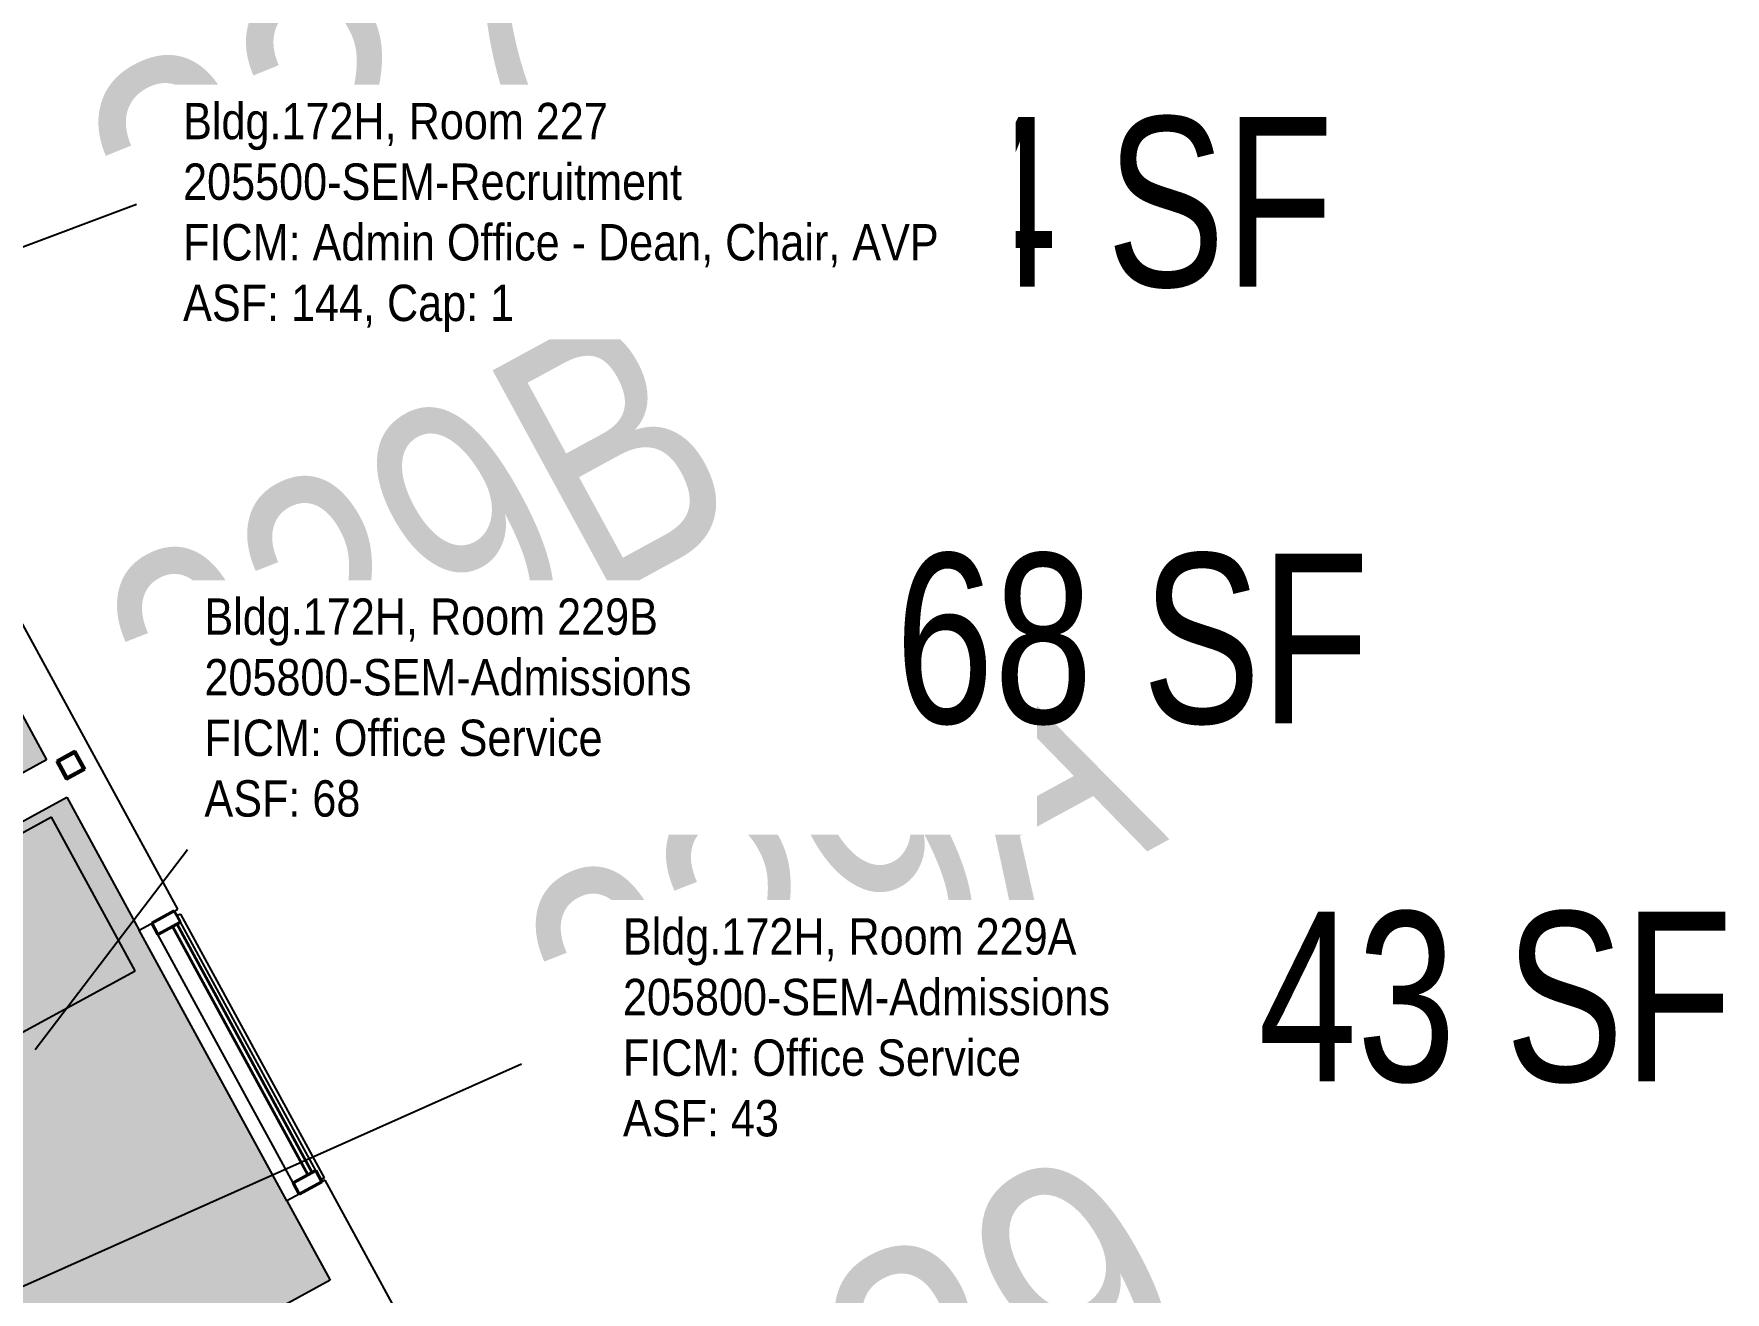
# Model space of a CAD drawing. Header units: inches. Extents: x 69230737 to 69232197, y 27661778 to 27663538.
# Drawn here: x 69231571.5 to 69231900.5, y 27662849.4 to 27663094.2 of the extents above; entities that cross this region are included whole.
import ezdxf
from ezdxf.enums import TextEntityAlignment as Align

# ---------------------------------------------------------------- set-up
doc = ezdxf.new("R2010")
doc.units = ezdxf.units.IN
doc.header["$LTSCALE"] = 100
doc.header["$MEASUREMENT"] = 0
for name, color, linetype in [('A-COLS', 5, 'CONTINUOUS'), ('A-GLAZ', 1, 'CONTINUOUS'), ('A-IDEN-VNUM', 4, 'CONTINUOUS'), ('A-WALL', 5, 'CONTINUOUS'), ('AREA-TEXT', 3, 'CONTINUOUS'), ('I-FURN', 2, 'CONTINUOUS'), ('Rooms-Category-Color', 7, 'CONTINUOUS'), ('Rooms-College-Color', 7, 'CONTINUOUS'), ('Rooms-Department-Color', 7, 'CONTINUOUS'), ('Rooms-Division-Color', 7, 'CONTINUOUS'), ('Rooms-Information', 7, 'CONTINUOUS')]:
    doc.layers.add(name, color=color, linetype=linetype)
doc.styles.add('CP_AREA', font='arial.ttf', dxfattribs={"height": 15})
doc.styles.add('CP_ROOMVNUMBER', font='arial.ttf', dxfattribs={"width": 0.85, "height": 0.075})

# ---------------------------------------------------------------- blocks, each defined once
blk = doc.blocks.new('REF - REF-1482178-Dependent - LEVEL 2A')
at = {"layer": 'I-FURN'}
for p, q in [((34, 32), (0, 32)), ((0, 32), (0, 0)), ((34, 0), (34, 32)), ((0, 0), (34, 0))]:
    blk.add_line(p, q, dxfattribs=at)
blk = doc.blocks.new('System Panel - Glazed-2267164-Dependent - LEVEL 2A')
at = {"layer": 'A-GLAZ', "lineweight": 35}
for p, q in [((27.5, 1.75), (-27.5, 1.75)), ((-27.5, 1.75), (-27.5, 0.75)), ((-27.5, 0.75), (27.5, 0.75)), ((27.5, 0.75), (27.5, 1.75))]:
    blk.add_line(p, q, dxfattribs=at)
blk = doc.blocks.new('Rectangular Mullion - Rectangular Mullion 1-1490768-Dependent - LEVEL 2A')
at = {"layer": 'A-GLAZ', "lineweight": 40}
for p, q in [((0, 2.5), (-2.5, 2.5)), ((-2.5, 2.5), (-2.5, -2.5)), ((0, -2.5), (0, 2.5)), ((-2.5, -2.5), (0, -2.5))]:
    blk.add_line(p, q, dxfattribs=at)
blk = doc.blocks.new('Rectangular Mullion - Rectangular Mullion 1-1491073-Dependent - LEVEL 2A')
at = {"layer": 'A-GLAZ', "lineweight": 40}
for p, q in [((-2.5, 2.5), (0, 2.5)), ((-2.5, -2.5), (-2.5, 2.5)), ((0, 2.5), (0, -2.5)), ((0, -2.5), (-2.5, -2.5))]:
    blk.add_line(p, q, dxfattribs=at)
blk = doc.blocks.new('Rectangular Mullion - Rectangular Mullion 1-2267163-Dependent - LEVEL 2A')
at = {"layer": 'A-GLAZ'}
for p, q in [((279.19, 2000.31), (224.19, 2000.31)), ((279.19, 1995.31), (224.19, 1995.31))]:
    blk.add_line(p, q, dxfattribs=at)
blk = doc.blocks.new('HSS-Hollow Structural Section-Column - HSS4X4X1_4-V7-Dependent - LEVEL 2A')
at = {"layer": 'A-COLS', "lineweight": 5}
h = blk.add_hatch(dxfattribs=at)
h.set_pattern_fill('FP_5', color=256, style=0, pattern_type=2)
h.set_pattern_definition([(45, (-605.236, -1996.183), (-9.503515, 9.503515), []), (45, (-605.236, -1981.783), (-9.503515, 9.503515), [])])
h.paths.add_polyline_path([(-2, -2), (2, -2), (2, 2), (-2, 2)], flags=0)
h.paths.add_polyline_path([(1.77, -1.77), (-1.77, -1.77), (-1.77, 1.77), (1.77, 1.77)], flags=0)
at = {"layer": 'A-COLS', "lineweight": 50}
for p, q in [((-2, 2), (-2, -2)), ((-2, 2), (2, 2)), ((2, 2), (2, -2)), ((-2, -2), (2, -2))]:
    blk.add_line(p, q, dxfattribs=at)
at = {"layer": 'A-COLS', "lineweight": 35}
for p, q in [((2, 2), (-2, 2)), ((-2, 2), (-2, -2)), ((-1.77, -1.77), (-1.77, 1.77)), ((-1.77, 1.77), (1.77, 1.77)), ((1.77, 1.77), (1.77, -1.77)), ((2, -2), (2, 2)), ((-2, -2), (2, -2)), ((1.77, -1.77), (-1.77, -1.77))]:
    blk.add_line(p, q, dxfattribs=at)

msp = doc.modelspace()

# ---------------------------------------------------------------- hatches: boundary and pattern name
at = {"layer": 'Rooms-Category-Color', "true_color": 0xfa9ba3}
for points in [[(69231574, 27662952.96), (69231508.13, 27663073.91), (69231375.48, 27663001.67), (69231441.35, 27662880.72), (69231491.96, 27662908.28)], [(69231629.12, 27662851.75), (69231577.95, 27662945.72), (69231499.09, 27662902.77), (69231517.41, 27662869.12), (69231511.92, 27662866.14), (69231530.63, 27662831.78), (69231536.12, 27662834.76), (69231550.26, 27662808.8)]]:
    msp.add_hatch(color=241, dxfattribs=at).paths.add_polyline_path(points)
at = {"layer": 'Rooms-College-Color', "true_color": 0x80bc67}
for points in [[(69231574, 27662952.96), (69231508.13, 27663073.91), (69231375.48, 27663001.67), (69231441.35, 27662880.72), (69231491.96, 27662908.28)], [(69231629.12, 27662851.75), (69231577.95, 27662945.72), (69231499.09, 27662902.77), (69231517.41, 27662869.12), (69231511.92, 27662866.14), (69231530.63, 27662831.78), (69231536.12, 27662834.76), (69231550.26, 27662808.8)]]:
    msp.add_hatch(color=83, dxfattribs=at).paths.add_polyline_path(points)
at = {"layer": 'Rooms-Department-Color', "true_color": 0x003fff}
for points in [[(69231574, 27662952.96), (69231508.13, 27663073.91), (69231375.48, 27663001.67), (69231441.35, 27662880.72), (69231491.96, 27662908.28)], [(69231629.12, 27662851.75), (69231577.95, 27662945.72), (69231499.09, 27662902.77), (69231517.41, 27662869.12), (69231511.92, 27662866.14), (69231530.63, 27662831.78), (69231536.12, 27662834.76), (69231550.26, 27662808.8)]]:
    msp.add_hatch(color=160, dxfattribs=at).paths.add_polyline_path(points)
at = {"layer": 'Rooms-Division-Color', "true_color": 0x003fff}
for points in [[(69231574, 27662952.96), (69231508.13, 27663073.91), (69231375.48, 27663001.67), (69231441.35, 27662880.72), (69231491.96, 27662908.28)], [(69231629.12, 27662851.75), (69231577.95, 27662945.72), (69231499.09, 27662902.77), (69231517.41, 27662869.12), (69231511.92, 27662866.14), (69231530.63, 27662831.78), (69231536.12, 27662834.76), (69231550.26, 27662808.8)]]:
    msp.add_hatch(color=160, dxfattribs=at).paths.add_polyline_path(points)

# ---------------------------------------------------------------- linework, layer by layer
at = {"layer": 'A-IDEN-VNUM'}
msp.add_lwpolyline([(69231591.48, 27663060.98), (69231467.89, 27663014.66)], dxfattribs=at)
at = {"layer": 'A-IDEN-VNUM', "lineweight": -3}
for points in [[(69231601.38, 27662935.5), (69231571.77, 27662896.56)], [(69231666.39, 27662893.76), (69231512.03, 27662825.02)]]:
    msp.add_lwpolyline(points, dxfattribs=at)
at = {"layer": 'A-WALL', "lineweight": -3}
for p, q in [((69231599.49, 27662923.94), (69231561.43, 27662993.82)), ((69231553.96, 27662989.76), (69231574, 27662952.96)), ((69231574, 27662952.96), (69231441.35, 27662880.72)), ((69231499.09, 27662902.77), (69231577.95, 27662945.72)), ((69231577.95, 27662945.72), (69231592.02, 27662919.88)), ((69231592.02, 27662919.88), (69231599.49, 27662923.94)), ((69231600.01, 27662922.98), (69231599.35, 27662922.62)), ((69231600.01, 27662922.98), (69231627.96, 27662871.66)), ((69231620.72, 27662867.18), (69231592.02, 27662919.88)), ((69231628.18, 27662871.25), (69231620.72, 27662867.18)), ((69231627.96, 27662871.66), (69231627.3, 27662871.3)), ((69231665.79, 27662802.19), (69231628.18, 27662871.25)), ((69231620.72, 27662867.18), (69231629.12, 27662851.75)), ((69231629.12, 27662851.75), (69231550.26, 27662808.8))]:
    msp.add_line(p, q, dxfattribs=at)

# ---------------------------------------------------------------- block references
at = {"layer": 'A-COLS', "lineweight": -3, "rotation": 298.572355619278}
msp.add_blockref('HSS-Hollow Structural Section-Column - HSS4X4X1_4-V7-Dependent - LEVEL 2A', (69231578.68, 27662951.95), dxfattribs=at)
at = {"layer": 'A-GLAZ', "lineweight": -3}
for name, p, rotation in [('Rectangular Mullion - Rectangular Mullion 1-1490768-Dependent - LEVEL 2A', (69231596.63, 27662922.39), 118.572355619278), ('Rectangular Mullion - Rectangular Mullion 1-2267163-Dependent - LEVEL 2A', (69229736.1, 27662161.59), 298.572355619278), ('System Panel - Glazed-2267164-Dependent - LEVEL 2A', (69231610.98, 27662896.04), 298.572355619278)]:
    msp.add_blockref(name, p, dxfattribs=dict(at, rotation=rotation))
at = {"layer": 'A-GLAZ', "lineweight": -3, "extrusion": (0, 0, -1), "rotation": 241.4276443807219}
msp.add_blockref('Rectangular Mullion - Rectangular Mullion 1-1491073-Dependent - LEVEL 2A', (-69231625.33, 27662869.69), dxfattribs=at)
at = {"layer": 'I-FURN', "lineweight": -3, "rotation": 118.572355619278}
msp.add_blockref('REF - REF-1482178-Dependent - LEVEL 2A', (69231591.19, 27662911.94), dxfattribs=at)

# ---------------------------------------------------------------- texts
at = {"layer": 'A-IDEN-VNUM', "lineweight": -3, "style": 'CP_ROOMVNUMBER'}
for s, width, p in [('227', 0.85, (69231631.76, 27663081.38)), ('229B', 0.75, (69231646.04, 27662992.54)), ('229A', 0.75, (69231727.49, 27662930.36)), ('229', 0.85, (69231746.27, 27662834.21))]:
    msp.add_text(s, height=49.5, rotation=28.5724, dxfattribs=dict(at, width=width)).set_placement(p, align=Align.MIDDLE_CENTER)
at = {"layer": 'AREA-TEXT', "lineweight": -3, "style": 'CP_AREA', "width": 0.75}
for s, p in [('144 SF', (69231768.6, 27663061.53)), ('68 SF', (69231785.15, 27662976.61)), ('43 SF', (69231855.77, 27662906.94))]:
    msp.add_text(s, height=33, dxfattribs=at).set_placement(p, align=Align.MIDDLE_CENTER)

# ---------------------------------------------------------------- next in the draw order: texts
at = {"layer": 'Rooms-Information', "width": 158.4, "attachment_point": 7, "style": 'CP_ROOMVNUMBER', "bg_fill": 3, "box_fill_scale": 1.5, "bg_fill_color": 256, "bg_fill_true_color": 13158600, "bg_fill_transparency": 0}
for s, insert, char_height in [('Bldg.172H, Room 227^M^J205500-SEM-Recruitment^M^JFICM: Admin Office - Dean, Chair, AVP^M^JASF: 144, Cap: 1', (69231600.54, 27663036.19), 7.07143), ('Bldg.172H, Room 229B^M^J205800-SEM-Admissions^M^JFICM: Office Service^M^JASF: 68', (69231604.69, 27662941.84), 7.0714), ('Bldg.172H, Room 229A^M^J205800-SEM-Admissions^M^JFICM: Office Service^M^JASF: 43', (69231686.1, 27662879.64), 7.0714)]:
    msp.add_mtext(s, dxfattribs=dict(at, insert=insert, char_height=char_height))

doc.saveas('drawing.dxf')
